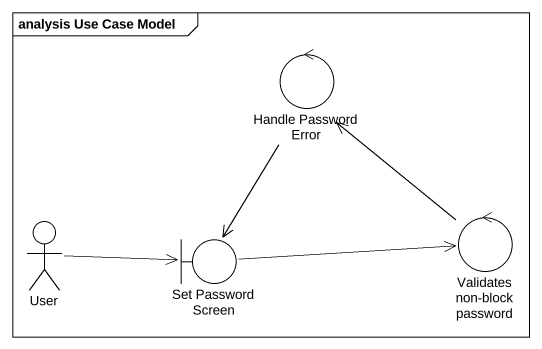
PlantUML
@startuml
mainframe analysis Use Case Model
control "Handle Password Error" as Handle_Password_Error
actor User
boundary "Set Password Screen" as Set_Password_Screen
control "Validates non-block password" as Validates_non_block_password
Handle_Password_Error --> Set_Password_Screen
User -right-> Set_Password_Screen
Set_Password_Screen -right-> Validates_non_block_password
Validates_non_block_password -up-> Handle_Password_Error
@enduml
